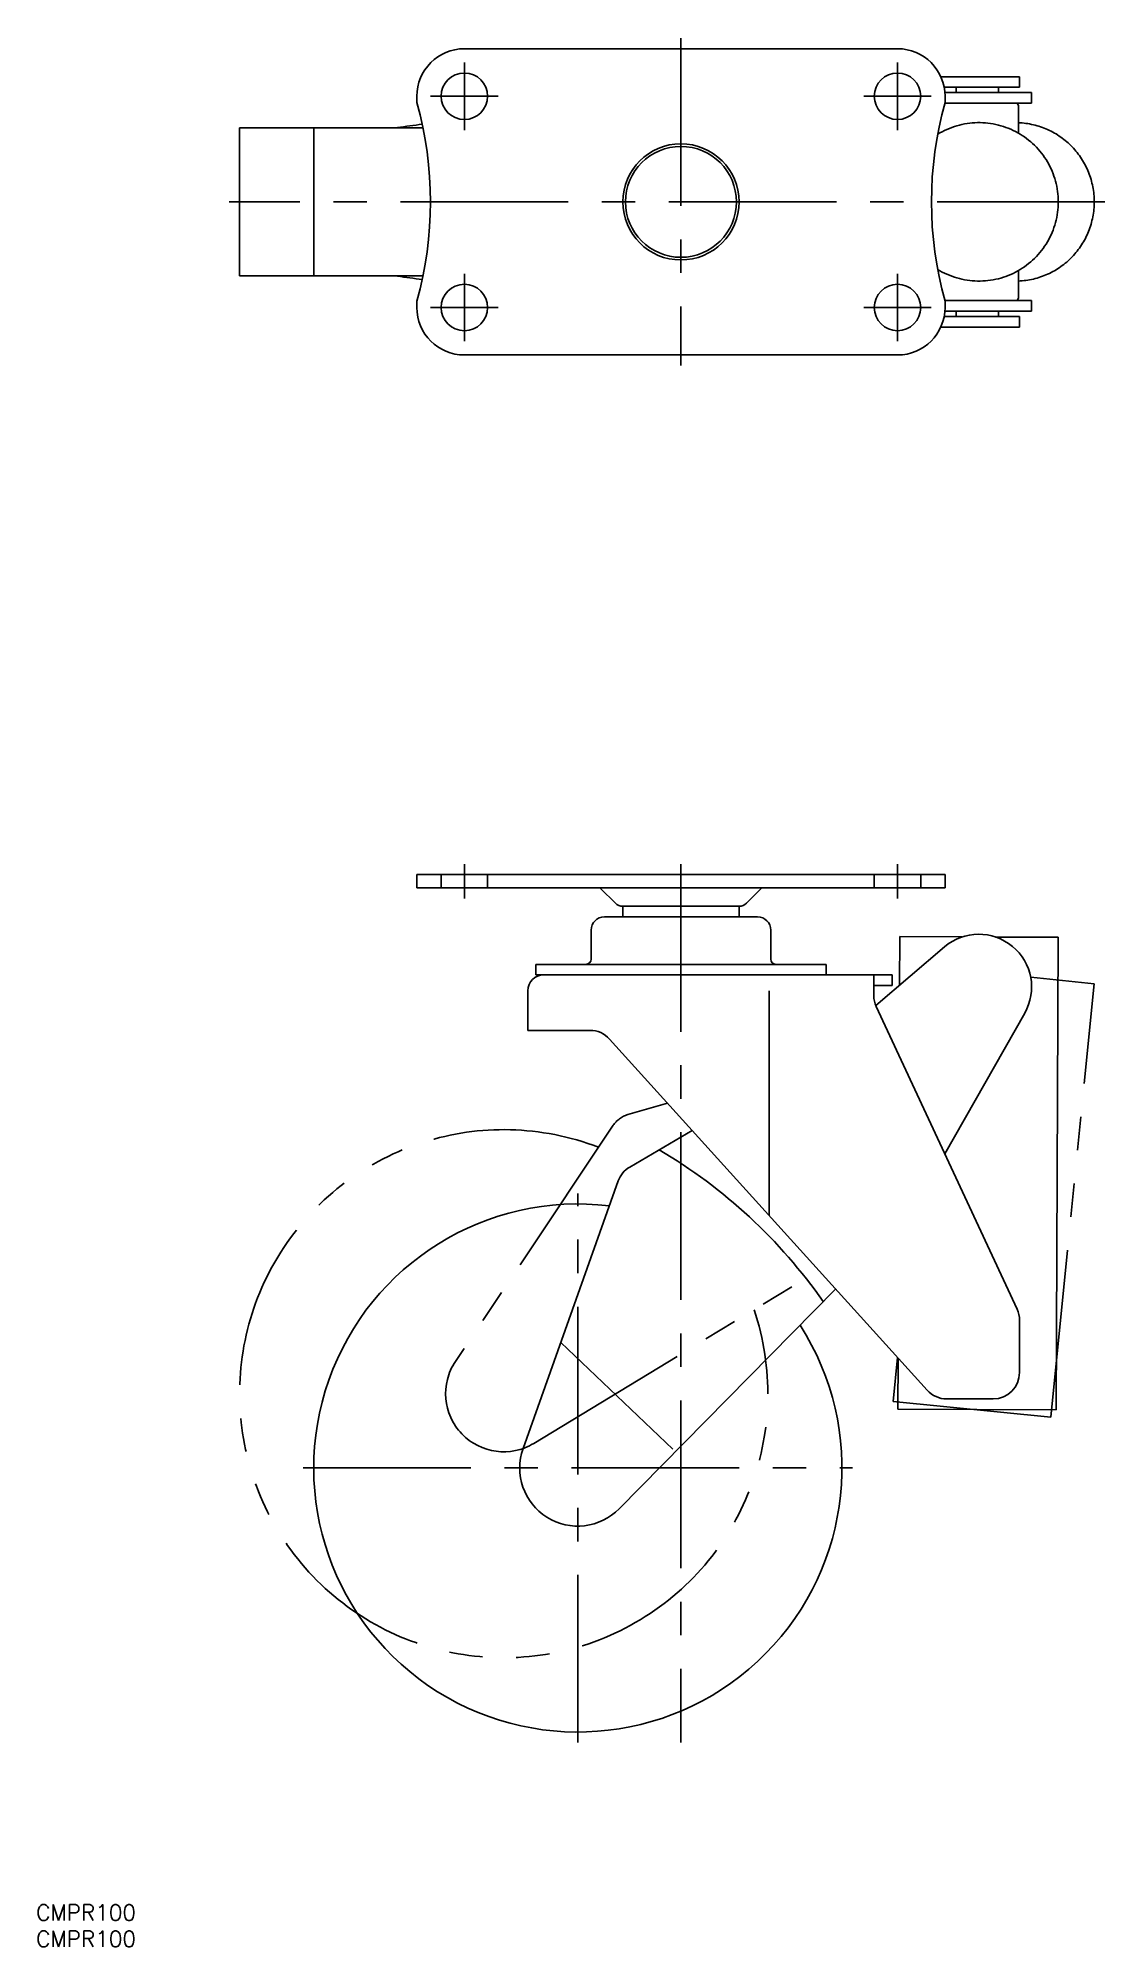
# Model space of a CAD drawing. Extents: x -122 to 80, y -330 to 31.
import ezdxf

# ---------------------------------------------------------------- set-up
doc = ezdxf.new("R2010")
doc.units = 0
for name, pattern in [('CENTER', [50.8, 31.75, -6.35, 6.35, -6.35]), ('DASHED', [19.05, 12.7, -6.35]), ('PHANTOM', [63.5, 31.75, -6.35, 6.35, -6.35, 6.35, -6.35])]:
    doc.linetypes.add(name, pattern=pattern)
doc.layers.get('0').update_dxf_attribs({"linetype": 'CONTINUOUS'})
doc.layers.add('CENTER', color=1, linetype='CONTINUOUS')
doc.styles.get("Standard").update_dxf_attribs({"font": 'txt.shx', "height": 3, "bigfont": 'bigfont.shx'})

msp = doc.modelspace()

# ---------------------------------------------------------------- linework, layer by layer
at = {"color": 7, "linetype": 'CONTINUOUS'}
for p, q in [((41, 29), (-41, 29)), ((64.1, 23.7), (49.2, 23.7)), ((64.1, 21.7), (49.84, 21.7)), ((52.1, 21.7), (52.1, 20.7)), ((60.1, 20.7), (60.1, 21.7)), ((64.1, 23.7), (64.1, 21.7)), ((-50, 20), (-50, 18.79)), ((66.39, 20.7), (49.97, 20.7)), ((49.97, 18.7), (66.39, 18.7)), ((50, 18.79), (50, 20)), ((63.89, 13.01), (63.89, 18.2)), ((66.39, 18.7), (66.39, 20.7)), ((-69.52, 14), (-48.84, 14)), ((-69.52, 14), (-69.52, -14)), ((-69.52, -14), (-48.84, -14)), ((63.89, -18.2), (63.89, -13.01)), ((-50, -18.79), (-50, -20)), ((66.39, -18.7), (49.97, -18.7)), ((49.97, -20.7), (66.39, -20.7)), ((50, -20), (50, -18.79)), ((52.1, -20.7), (52.1, -21.7)), ((60.1, -21.7), (60.1, -20.7)), ((66.39, -20.7), (66.39, -18.7)), ((49.2, -23.7), (64.1, -23.7)), ((64.1, -21.7), (49.84, -21.7)), ((64.1, -21.7), (64.1, -23.7)), ((-41, -29), (41, -29)), ((-50, -127.4), (50, -127.4)), ((-50, -129.9), (-50, -127.4)), ((50, -129.9), (-50, -129.9)), ((-15.21, -130.02), (-12.41, -132.82)), ((12.41, -132.82), (15.21, -130.02)), ((50, -127.4), (50, -129.9)), ((-11, -133.4), (11, -133.4)), ((-11, -133.4), (-11, -135.4)), ((11, -135.4), (11, -133.4)), ((14.5, -135.4), (-14.5, -135.4)), ((-17, -137.9), (-17, -143.4)), ((17, -143.4), (17, -137.9)), ((41.43, -139.14), (41.39, -148.35)), ((53.16, -139.19), (41.43, -139.14)), ((71.43, -139.27), (59.55, -139.22)), ((71.06, -228.77), (71.43, -139.27)), ((27.5, -144.4), (-27.5, -144.4)), ((-27.5, -144.4), (-27.5, -146.4)), ((27.5, -146.4), (27.5, -144.4)), ((49.91, -141.09), (36.87, -152.2)), ((-27.5, -146.4), (27.5, -146.4)), ((-26, -146.4), (36.5, -146.4)), ((40, -146.4), (36.5, -146.4)), ((36.5, -149.4), (36.5, -146.4)), ((40, -148.4), (40, -146.4)), ((-29, -149.4), (-29, -156.9)), ((16.71, -149.4), (16.71, -191.98)), ((36.5, -148.4), (40, -148.4)), ((36.5, -150.3), (36.5, -149.4)), ((63.63, -209.7), (36.97, -152.41)), ((49.96, -180.31), (65.09, -153.64)), ((-29, -156.9), (-17.22, -156.9)), ((-13.51, -158.55), (46.61, -225.06)), ((2.12, -175.84), (-9.7, -182.78)), ((-11.87, -185.42), (-29.89, -236.09)), ((-11.69, -247.5), (29.29, -205.9)), ((64.1, -221.7), (64.1, -211.81)), ((-22.74, -215.99), (-1.51, -236.23)), ((41.1, -218.96), (41.06, -228.64)), ((50.32, -226.7), (59.1, -226.7)), ((41.06, -228.64), (71.06, -228.77))]:
    msp.add_line(p, q, dxfattribs=at)
at = {"color": 3, "linetype": 'PHANTOM'}
for p, q in [((-83.55, 14), (-83.55, -14)), ((-69.52, 14), (-83.55, 14)), ((-83.55, -14), (-69.52, -14)), ((78.25, -148.06), (66.22, -146.85)), ((70.03, -230.15), (78.25, -148.06)), ((-2.55, -170.67), (-10.05, -172.86)), ((-12.81, -174.88), (-42.69, -219.6)), ((-27.84, -235.11), (26.11, -202.38)), ((41.01, -218.86), (40.18, -227.16)), ((40.18, -227.16), (70.03, -230.15))]:
    msp.add_line(p, q, dxfattribs=at)
at = {"color": 3, "linetype": 'DASHED'}
for p, q in [((-45.4, -127.4), (-45.4, -129.9)), ((-36.6, -127.4), (-36.6, -129.9)), ((36.6, -127.4), (36.6, -129.9)), ((45.4, -127.4), (45.4, -129.9))]:
    msp.add_line(p, q, dxfattribs=at)
at = {"color": 7, "linetype": 'CONTINUOUS'}
msp.add_polyline3d([(48.61, -12.8, 0), (49.04, -13.05, 0), (49.47, -13.29, 0), (49.92, -13.51, 0), (50.37, -13.72, 0), (50.83, -13.91, 0), (51.29, -14.09, 0), (51.76, -14.25, 0), (52.23, -14.4, 0), (52.71, -14.53, 0), (53.2, -14.65, 0), (53.68, -14.75, 0), (54.17, -14.83, 0), (54.67, -14.9, 0), (55.16, -14.95, 0), (55.65, -14.98, 0), (56.15, -15, 0), (56.65, -15, 0), (57.14, -14.98, 0), (57.64, -14.95, 0), (58.13, -14.9, 0), (58.63, -14.84, 0), (59.12, -14.76, 0), (59.6, -14.66, 0), (60.09, -14.55, 0), (60.57, -14.42, 0), (61.04, -14.27, 0), (61.51, -14.11, 0), (61.98, -13.94, 0), (62.44, -13.75, 0), (62.89, -13.54, 0), (63.33, -13.32, 0), (63.77, -13.08, 0), (64.2, -12.83, 0), (64.62, -12.57, 0), (65.03, -12.29, 0), (65.43, -12, 0), (65.83, -11.69, 0), (66.21, -11.38, 0), (66.58, -11.05, 0), (66.94, -10.71, 0), (67.29, -10.35, 0), (67.62, -9.99, 0), (67.95, -9.61, 0), (68.26, -9.22, 0), (68.56, -8.83, 0), (68.85, -8.42, 0), (69.12, -8.01, 0), (69.38, -7.58, 0), (69.62, -7.15, 0), (69.85, -6.71, 0), (70.06, -6.26, 0), (70.26, -5.81, 0), (70.45, -5.34, 0), (70.62, -4.88, 0), (70.77, -4.4, 0), (70.91, -3.93, 0), (71.03, -3.45, 0), (71.14, -2.96, 0), (71.23, -2.47, 0), (71.3, -1.98, 0), (71.36, -1.49, 0), (71.4, -0.99, 0), (71.42, -0.5, 0), (71.43, 0, 0), (71.42, 0.5, 0), (71.4, 0.99, 0), (71.36, 1.49, 0), (71.3, 1.98, 0), (71.23, 2.47, 0), (71.14, 2.96, 0), (71.03, 3.45, 0), (70.91, 3.93, 0), (70.77, 4.4, 0), (70.62, 4.88, 0), (70.45, 5.34, 0), (70.26, 5.81, 0), (70.06, 6.26, 0), (69.85, 6.71, 0), (69.62, 7.15, 0), (69.38, 7.58, 0), (69.12, 8.01, 0), (68.85, 8.42, 0), (68.56, 8.83, 0), (68.26, 9.22, 0), (67.95, 9.61, 0), (67.62, 9.99, 0), (67.29, 10.35, 0), (66.94, 10.71, 0), (66.58, 11.05, 0), (66.21, 11.38, 0), (65.83, 11.69, 0), (65.43, 12, 0), (65.03, 12.29, 0), (64.62, 12.57, 0), (64.2, 12.83, 0), (63.77, 13.08, 0), (63.33, 13.32, 0), (62.89, 13.54, 0), (62.44, 13.75, 0), (61.98, 13.94, 0), (61.51, 14.11, 0), (61.04, 14.27, 0), (60.57, 14.42, 0), (60.09, 14.55, 0), (59.6, 14.66, 0), (59.12, 14.76, 0), (58.63, 14.84, 0), (58.13, 14.9, 0), (57.64, 14.95, 0), (57.14, 14.98, 0), (56.65, 15, 0), (56.15, 15, 0), (55.65, 14.98, 0), (55.16, 14.95, 0), (54.67, 14.9, 0), (54.17, 14.83, 0), (53.68, 14.75, 0), (53.2, 14.65, 0), (52.71, 14.53, 0), (52.23, 14.4, 0), (51.76, 14.25, 0), (51.29, 14.09, 0), (50.83, 13.91, 0), (50.37, 13.72, 0), (49.92, 13.51, 0), (49.47, 13.29, 0), (49.04, 13.05, 0), (48.61, 12.8, 0)], dxfattribs=at)
at = {"color": 3, "linetype": 'PHANTOM'}
msp.add_polyline3d([(63.89, -14.99, 0), (64.25, -14.97, 0), (64.6, -14.94, 0), (64.96, -14.91, 0), (65.31, -14.87, 0), (65.67, -14.81, 0), (66.02, -14.75, 0), (66.37, -14.68, 0), (66.72, -14.61, 0), (67.07, -14.52, 0), (67.41, -14.43, 0), (67.75, -14.32, 0), (68.09, -14.21, 0), (68.43, -14.09, 0), (68.77, -13.97, 0), (69.1, -13.83, 0), (69.42, -13.69, 0), (69.75, -13.54, 0), (70.07, -13.38, 0), (70.39, -13.21, 0), (70.7, -13.04, 0), (71.01, -12.86, 0), (71.31, -12.67, 0), (71.61, -12.47, 0), (71.91, -12.27, 0), (72.2, -12.06, 0), (72.48, -11.84, 0), (72.76, -11.62, 0), (73.04, -11.39, 0), (73.3, -11.15, 0), (73.57, -10.91, 0), (73.82, -10.66, 0), (74.07, -10.4, 0), (74.32, -10.14, 0), (74.56, -9.87, 0), (74.79, -9.6, 0), (75.02, -9.32, 0), (75.23, -9.04, 0), (75.45, -8.75, 0), (75.65, -8.45, 0), (75.85, -8.15, 0), (76.04, -7.85, 0), (76.22, -7.54, 0), (76.4, -7.23, 0), (76.57, -6.91, 0), (76.73, -6.59, 0), (76.88, -6.27, 0), (77.03, -5.94, 0), (77.17, -5.61, 0), (77.29, -5.27, 0), (77.42, -4.94, 0), (77.53, -4.6, 0), (77.64, -4.25, 0), (77.73, -3.91, 0), (77.82, -3.56, 0), (77.9, -3.21, 0), (77.97, -2.86, 0), (78.04, -2.5, 0), (78.09, -2.15, 0), (78.14, -1.79, 0), (78.18, -1.43, 0), (78.21, -1.08, 0), (78.23, -0.72, 0), (78.24, -0.36, 0), (78.25, 0, 0), (78.24, 0.36, 0), (78.23, 0.72, 0), (78.21, 1.08, 0), (78.18, 1.43, 0), (78.14, 1.79, 0), (78.09, 2.15, 0), (78.04, 2.5, 0), (77.97, 2.86, 0), (77.9, 3.21, 0), (77.82, 3.56, 0), (77.73, 3.91, 0), (77.64, 4.25, 0), (77.53, 4.6, 0), (77.42, 4.94, 0), (77.29, 5.27, 0), (77.17, 5.61, 0), (77.03, 5.94, 0), (76.88, 6.27, 0), (76.73, 6.59, 0), (76.57, 6.91, 0), (76.4, 7.23, 0), (76.22, 7.54, 0), (76.04, 7.85, 0), (75.85, 8.15, 0), (75.65, 8.45, 0), (75.45, 8.75, 0), (75.23, 9.04, 0), (75.02, 9.32, 0), (74.79, 9.6, 0), (74.56, 9.87, 0), (74.32, 10.14, 0), (74.07, 10.4, 0), (73.82, 10.66, 0), (73.57, 10.91, 0), (73.3, 11.15, 0), (73.04, 11.39, 0), (72.76, 11.62, 0), (72.48, 11.84, 0), (72.2, 12.06, 0), (71.91, 12.27, 0), (71.61, 12.47, 0), (71.31, 12.67, 0), (71.01, 12.86, 0), (70.7, 13.04, 0), (70.39, 13.21, 0), (70.07, 13.38, 0), (69.75, 13.54, 0), (69.42, 13.69, 0), (69.1, 13.83, 0), (68.77, 13.97, 0), (68.43, 14.09, 0), (68.09, 14.21, 0), (67.75, 14.32, 0), (67.41, 14.43, 0), (67.07, 14.52, 0), (66.72, 14.61, 0), (66.37, 14.68, 0), (66.02, 14.75, 0), (65.67, 14.81, 0), (65.31, 14.87, 0), (64.96, 14.91, 0), (64.6, 14.94, 0), (64.25, 14.97, 0), (63.89, 14.99, 0)], dxfattribs=at)
at = {"color": 7, "linetype": 'CONTINUOUS'}
for centre, radius in [((-41, 20), 4.4), ((41, 20), 4.4), ((0, 0), 11), ((0, 0), 10.5), ((-41, -20), 4.4), ((41, -20), 4.4)]:
    msp.add_circle(centre, radius, dxfattribs=at)
for centre, radius, start, end in [((-41, 20), 9, 90, 180), ((41, 20), 9, 0, 90), ((-117.43, 0), 70, 344.4263, 15.5737), ((117.43, 0), 70, 164.4263, 195.5737), ((63.39, 18.2), 0.5, 0, 90), ((-30.52, -139.2), 155, 96.8421, 98.5893), ((-30.52, 139.2), 155, 261.4107, 263.1579), ((-41, -20), 9, 180, 270), ((41, -20), 9, 270, 0), ((63.39, -18.2), 0.5, 270, 0), ((-15.49, -130.3), 0.4, 45, 90), ((15.49, -130.3), 0.4, 90, 135), ((-11, -131.4), 2, 225, 270), ((11, -131.4), 2, 270, 315), ((-14.5, -137.9), 2.5, 90, 180), ((14.5, -137.9), 2.5, 0, 90), ((56.39, -148.7), 10, 330.4312, 130.4312), ((-18, -143.4), 1, 270, 0), ((18, -143.4), 1, 180, 270), ((-26, -149.4), 3, 90, 180), ((41.5, -150.3), 5, 180, 204.9587), ((-17.22, -161.9), 5, 42.1139, 90), ((-55.19, -265.82), 100.29, 35.0118, 59.3859), ((-7.16, -187.09), 5, 120.4312, 160.4312), ((-19.52, -239.78), 50, 83.1402, 32.7221), ((59.1, -211.81), 5, 0, 24.9587), ((59.1, -221.7), 5, 270, 0), ((50.32, -221.7), 5, 222.1139, 270), ((-19.52, -239.78), 11, 160.4312, 315.4312)]:
    msp.add_arc(centre, radius, start, end, dxfattribs=at)
at = {"color": 3, "linetype": 'PHANTOM'}
for centre, radius, start, end in [((-8.65, -177.66), 5, 106.245, 146.245), ((-33.55, -225.71), 50, 68.954, 18.536), ((-33.55, -225.71), 11, 146.245, 301.245)]:
    msp.add_arc(centre, radius, start, end, dxfattribs=at)
at = {"layer": 'CENTER', "color": 1, "linetype": 'CENTER'}
for p, q in [((0, 31), (0, -31)), ((-41, 26.4), (-41, 13.6)), ((41, 26.4), (41, 13.6)), ((-34.6, 20), (-47.4, 20)), ((47.4, 20), (34.6, 20)), ((80.25, 0), (-85.55, 0)), ((-41, -13.6), (-41, -26.4)), ((41, -13.6), (41, -26.4)), ((-34.6, -20), (-47.4, -20)), ((47.4, -20), (34.6, -20)), ((-41, -125.4), (-41, -131.9)), ((0, -125.4), (0, -291.78)), ((41, -125.4), (41, -131.9)), ((-19.52, -291.78), (-19.52, -187.78)), ((-71.52, -239.78), (32.48, -239.78))]:
    msp.add_line(p, q, dxfattribs=at)

# ---------------------------------------------------------------- texts
at = {"color": 7, "linetype": 'CONTINUOUS'}
for p in [(-122.07, -325.46), (-122.07, -330.46)]:
    msp.add_text('CMPR100', height=3, dxfattribs=at).set_placement(p)

doc.saveas('drawing.dxf')
